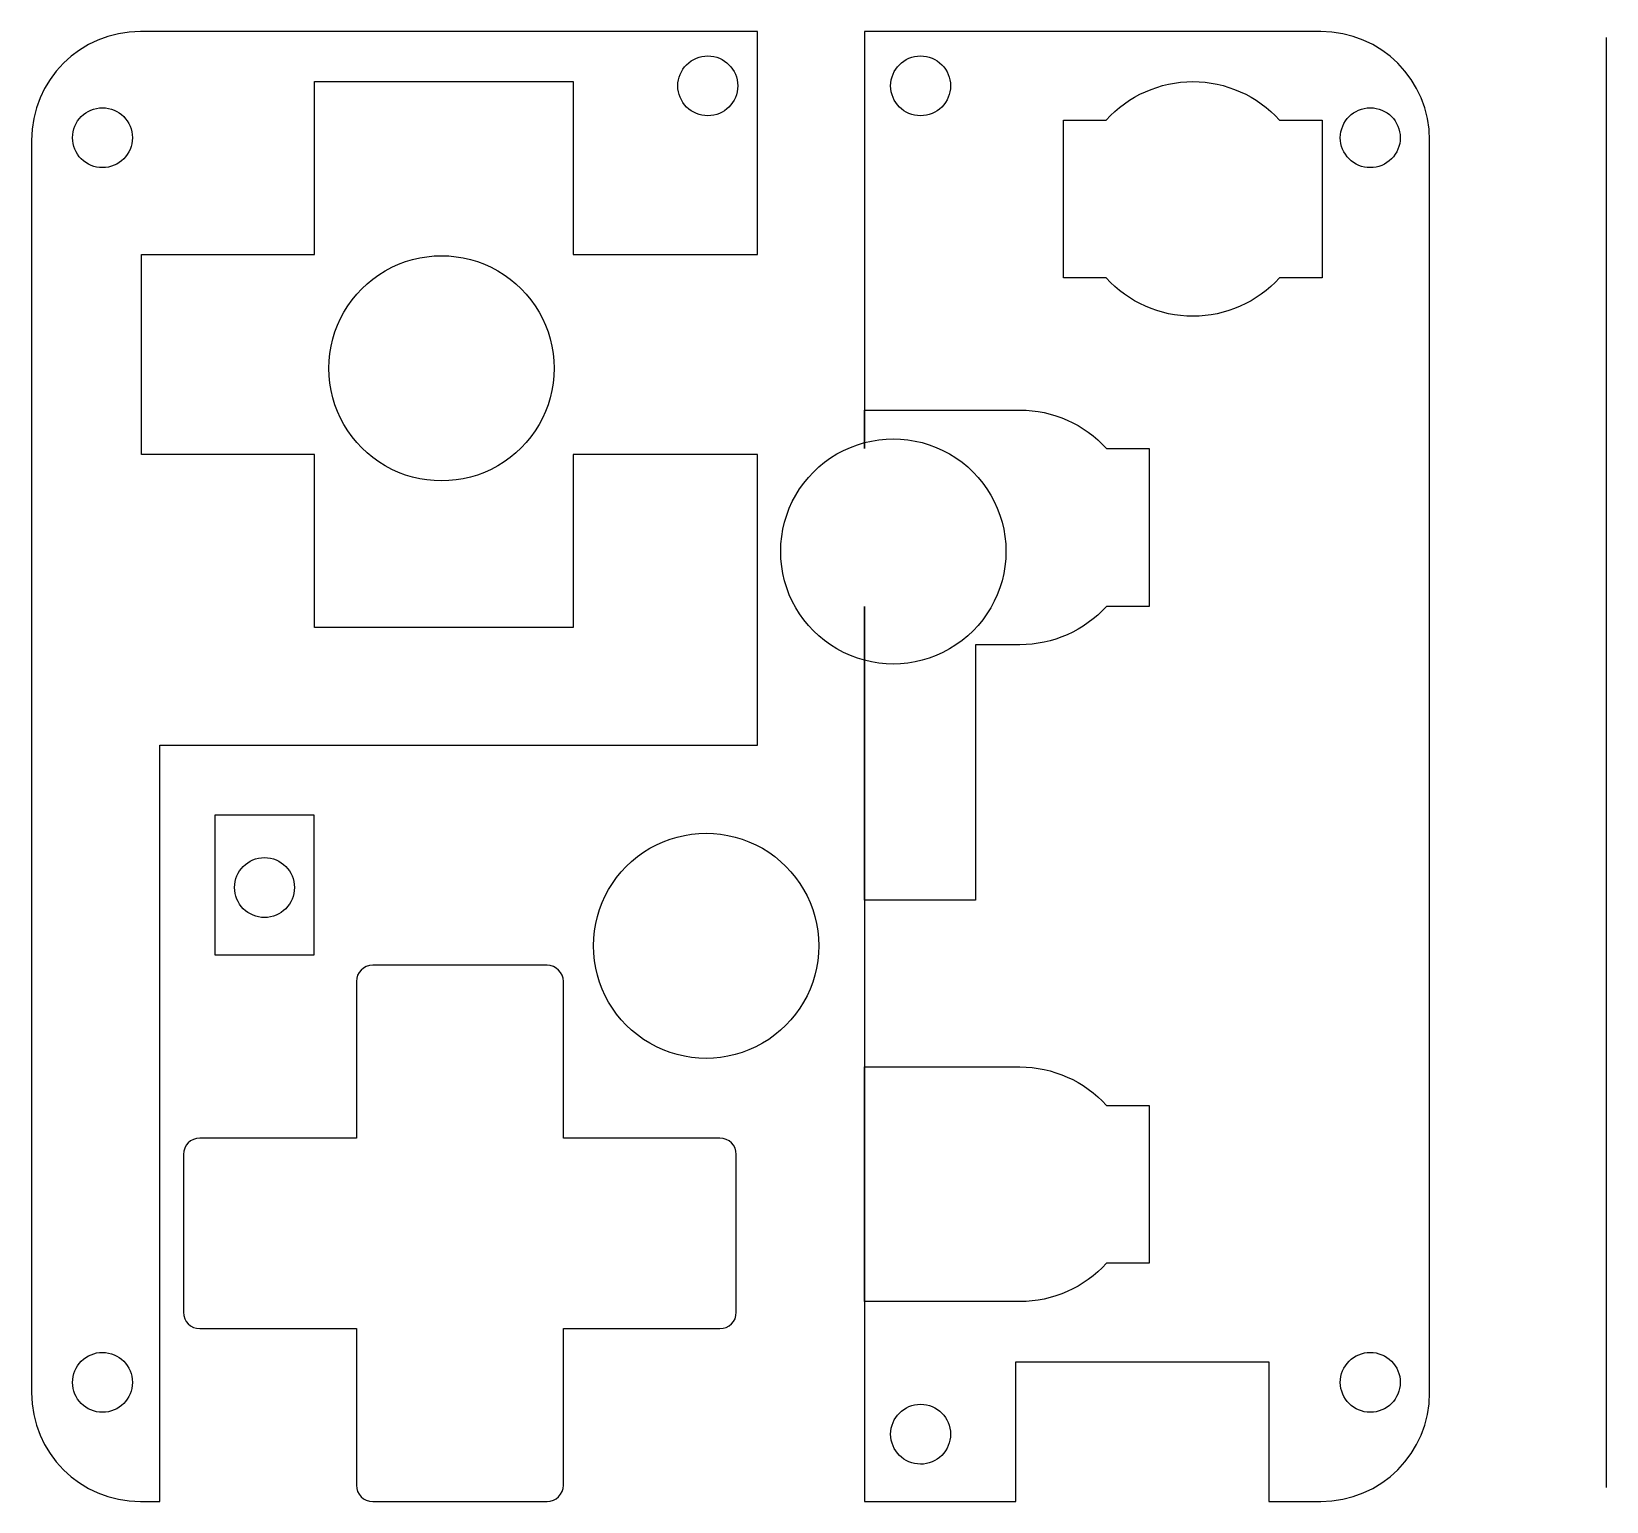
# Model space of a CAD drawing. Extents: x 10 to 67.8, y 10 to 64.
import ezdxf

# ---------------------------------------------------------------- set-up
doc = ezdxf.new("R2010")
doc.units = 0
doc.layers.get('0').update_dxf_attribs({"linetype": 'CONTINUOUS'})

msp = doc.modelspace()

# ---------------------------------------------------------------- linework, layer by layer
at = {"color": 7}
for p, q in [((36.64993, 64.002388), (14.000144, 64.002388)), ((36.64993, 63.502161), (36.64993, 64.002388)), ((40.582959, 64.00239), (40.582959, 63.502162)), ((57.333345, 64.00239), (40.582959, 64.00239)), ((67.827371, 10.513544), (67.827371, 63.778244)), ((34.831433, 63.105283), (34.831433, 63.105283)), ((36.64993, 55.810117), (36.64993, 63.502161)), ((40.582959, 63.502162), (40.582959, 48.684977)), ((42.644335, 63.105288), (42.644335, 63.105288)), ((20.390972, 55.810117), (20.390972, 62.160122)), ((20.390972, 62.160122), (29.891167, 62.160122)), ((29.891167, 62.160122), (29.891167, 55.810117)), ((52.639587, 62.160123), (52.639587, 62.160123)), ((12.606431, 61.199971), (12.606431, 61.199971)), ((47.890009, 54.950227), (47.890009, 60.749875)), ((47.890009, 60.749875), (49.457871, 60.749875)), ((55.821825, 60.749875), (57.389687, 60.749875)), ((57.389687, 60.749875), (57.389687, 54.950227)), ((59.154434, 61.199976), (59.154434, 61.199976)), ((9.999873, 60.002628), (9.999873, 14.002327)), ((61.333098, 14.002338), (61.333098, 60.002633)), ((14.040971, 48.460183), (14.040971, 55.810117)), ((14.040971, 55.810117), (20.390972, 55.810117)), ((29.891167, 55.810117), (36.64993, 55.810117)), ((49.457353, 54.950227), (47.890009, 54.950227)), ((57.389687, 54.950227), (55.820791, 54.950227)), ((40.583312, 48.684977), (40.583312, 50.095225)), ((40.583312, 50.095225), (46.284259, 50.095225)), ((40.582959, 48.684977), (40.583312, 48.684977)), ((49.471647, 48.684977), (51.039509, 48.684977)), ((51.039509, 48.684977), (51.039509, 42.88533)), ((20.390972, 48.460183), (14.040971, 48.460183)), ((20.390972, 42.110182), (20.390972, 48.460183)), ((36.64993, 48.460183), (29.891167, 48.460183)), ((29.891167, 48.460183), (29.891167, 42.110182)), ((36.64993, 37.785377), (36.64993, 48.460183)), ((40.583294, 42.88533), (40.582941, 42.88533)), ((40.582941, 42.88533), (40.582941, 10.502294)), ((40.583294, 32.095292), (40.583294, 42.88533)), ((29.891167, 42.110182), (20.390972, 42.110182)), ((46.28373, 41.475081), (44.664704, 41.475081)), ((44.664704, 41.475081), (44.664704, 32.095292)), ((14.706045, 22.339805), (14.706045, 37.785377)), ((14.706045, 37.785377), (33.006223, 37.785377)), ((33.006223, 37.785377), (36.64993, 37.785377)), ((16.729757, 35.211193), (16.729757, 30.08334)), ((20.373463, 35.211193), (16.729757, 35.211193)), ((20.373463, 30.583052), (20.373463, 35.211193)), ((18.55497, 33.655732), (18.55497, 33.655732)), ((44.664704, 32.095292), (40.583294, 32.095292)), ((16.729757, 30.08334), (20.373463, 30.08334)), ((20.373463, 30.08334), (20.373463, 30.583052)), ((28.927007, 29.702146), (22.52688, 29.702146)), ((21.926917, 29.102182), (21.926917, 23.352145)), ((40.583474, 25.965431), (46.289589, 25.965431)), ((40.583474, 17.345287), (40.583474, 25.965431)), ((49.471824, 24.555183), (51.039686, 24.555183)), ((51.039686, 24.555183), (51.039686, 18.75502)), ((21.926917, 23.352145), (16.176879, 23.352145)), ((35.277008, 23.352145), (29.526971, 23.352145)), ((14.706045, 10.002571), (14.706045, 22.339805)), ((51.039686, 18.75502), (49.471305, 18.75502)), ((46.289589, 17.345287), (40.583474, 17.345287)), ((16.176879, 16.352572), (21.926917, 16.352572)), ((29.526971, 10.602534), (29.526971, 16.352572)), ((12.606431, 15.480274), (12.606431, 15.480274)), ((46.134544, 10.002581), (46.134544, 15.130435)), ((46.134544, 15.130435), (55.434751, 15.130435)), ((55.434751, 15.130435), (55.434751, 10.002581)), ((59.154434, 15.480284), (59.154434, 15.480284)), ((42.644332, 13.574973), (42.644332, 13.574973)), ((40.582941, 10.502294), (40.582941, 10.002581)), ((14.000144, 10.002571), (14.706045, 10.002571)), ((40.582941, 10.002581), (46.134544, 10.002581)), ((55.434751, 10.002581), (57.333345, 10.002581))]:
    msp.add_line(p, q, dxfattribs=at)
at = {"color": 1}
for p, q in [((29.18773, 51.62891), (29.18773, 51.62891)), ((45.77664, 44.901903), (45.77664, 44.901903)), ((38.903469, 30.415469), (38.903469, 30.415469))]:
    msp.add_line(p, q, dxfattribs=at)
at = {"color": 7}
for points in [[(14.000144, 64.002388), (11.784146, 64.002388), (9.999873, 62.218637), (9.999873, 60.002628)], [(61.333098, 60.002633), (61.332925, 62.218638), (59.549209, 64.00239), (57.333345, 64.00239)], [(34.053426, 62.783101), (34.259763, 62.989437), (34.539629, 63.105333), (34.831433, 63.105283)], [(34.831433, 63.105283), (35.438895, 63.105106), (35.931216, 62.612555), (35.931111, 62.005094)], [(41.544661, 62.005095), (41.544554, 62.612557), (42.036874, 63.105108), (42.644335, 63.105288)], [(42.644335, 63.105288), (42.936139, 63.105338), (43.216007, 62.989441), (43.422343, 62.783104)], [(33.731244, 62.005094), (33.731194, 62.296898), (33.84709, 62.576764), (34.053426, 62.783101)], [(43.422343, 62.783104), (43.62868, 62.576767), (43.744575, 62.2969), (43.744524, 62.005095)], [(34.053424, 61.227083), (33.847087, 61.43342), (33.731192, 61.713289), (33.731244, 62.005094)], [(35.931111, 62.005094), (35.93122, 61.39763), (35.438897, 60.905075), (34.831433, 60.904898)], [(42.644335, 60.904903), (42.036874, 60.905082), (41.544554, 61.397634), (41.544661, 62.005095)], [(43.744524, 62.005095), (43.744575, 61.713291), (43.62868, 61.433423), (43.422343, 61.227086)], [(49.457871, 60.749875), (50.273068, 61.646295), (51.427936, 62.158173), (52.639587, 62.160123)], [(52.639587, 62.160123), (53.85142, 62.15832), (55.006505, 61.646429), (55.821825, 60.749875)], [(11.506242, 60.100294), (11.506419, 60.707756), (11.998969, 61.200077), (12.606431, 61.199971)], [(12.606431, 61.199971), (13.213692, 61.199794), (13.705931, 60.707556), (13.706108, 60.100294)], [(34.831433, 60.904898), (34.539628, 60.904847), (34.25976, 61.020745), (34.053424, 61.227083)], [(43.422343, 61.227086), (43.216007, 61.020749), (42.936139, 60.904852), (42.644335, 60.904903)], [(58.054245, 60.100303), (58.054424, 60.707763), (58.546974, 61.200082), (59.154434, 61.199976)], [(59.154434, 61.199976), (59.761895, 61.200084), (60.254447, 60.707764), (60.254626, 60.100303)], [(11.828424, 59.322287), (11.622087, 59.528624), (11.506191, 59.808491), (11.506242, 60.100294)], [(13.706108, 60.100294), (13.706213, 59.492833), (13.213892, 59.000283), (12.606431, 59.000105)], [(58.376426, 59.322294), (58.170089, 59.528631), (58.054194, 59.808498), (58.054245, 60.100303)], [(60.254626, 60.100303), (60.254678, 59.808498), (60.138781, 59.52863), (59.932444, 59.322292)], [(12.606431, 59.000105), (12.314627, 59.000055), (12.03476, 59.115951), (11.828424, 59.322287)], [(59.154434, 59.00011), (58.86263, 59.00006), (58.582762, 59.115957), (58.376426, 59.322294)], [(59.932444, 59.322292), (59.726107, 59.115955), (59.446239, 59.000059), (59.154434, 59.00011)], [(52.639587, 53.539979), (51.427756, 53.541783), (50.272671, 54.053673), (49.457353, 54.950227)], [(55.820791, 54.950227), (55.005714, 54.053938), (53.851059, 53.542072), (52.639587, 53.539979)], [(46.284259, 50.095225), (46.285976, 50.095226), (46.287693, 50.095226), (46.28941, 50.095225)], [(46.28941, 50.095225), (47.501242, 50.093422), (48.656328, 49.581531), (49.471647, 48.684977)], [(49.471647, 42.88533), (48.656328, 41.988775), (47.501242, 41.476885), (46.28941, 41.475081)], [(51.039509, 42.88533), (51.039509, 42.88533), (49.471647, 42.88533), (49.471647, 42.88533)], [(46.28941, 41.475081), (46.287516, 41.47508), (46.285623, 41.47508), (46.28373, 41.475081)], [(17.454778, 32.556058), (17.454957, 33.163519), (17.947509, 33.655839), (18.55497, 33.655732)], [(18.55497, 33.655732), (19.162229, 33.655552), (19.654465, 33.163317), (19.654644, 32.556058)], [(17.77696, 31.778048), (17.570623, 31.984385), (17.454727, 32.264253), (17.454778, 32.556058)], [(19.654644, 32.556058), (19.654751, 31.948596), (19.162432, 31.456045), (18.55497, 31.455866)], [(18.55497, 31.455866), (18.263166, 31.455814), (17.983297, 31.57171), (17.77696, 31.778048)], [(22.52688, 29.702146), (22.195583, 29.702017), (21.927046, 29.433479), (21.926917, 29.102182)], [(29.526971, 29.102182), (29.526842, 29.433479), (29.258304, 29.702017), (28.927007, 29.702146)], [(29.526971, 23.352145), (29.526971, 23.352145), (29.526971, 29.102182), (29.526971, 29.102182)], [(46.289589, 25.965431), (47.501421, 25.963627), (48.656505, 25.451736), (49.471824, 24.555183)], [(16.176879, 23.352145), (15.845582, 23.352016), (15.577045, 23.083479), (15.576916, 22.752182)], [(35.876971, 22.752182), (35.876842, 23.083479), (35.608305, 23.352016), (35.277008, 23.352145)], [(15.576916, 22.752182), (15.576916, 22.752182), (15.576916, 16.952535), (15.576916, 16.952535)], [(35.876971, 16.952535), (35.876971, 16.952535), (35.876971, 22.752182), (35.876971, 22.752182)], [(49.471305, 18.75502), (48.656017, 17.858791), (47.501161, 17.347105), (46.289589, 17.345287)], [(15.576916, 16.952535), (15.577045, 16.621238), (15.845582, 16.3527), (16.176879, 16.352572)], [(35.277008, 16.352572), (35.608305, 16.3527), (35.876842, 16.621238), (35.876971, 16.952535)], [(21.926917, 16.352572), (21.926917, 16.352572), (21.926917, 10.602534), (21.926917, 10.602534)], [(29.526971, 16.352572), (29.526971, 16.352572), (35.277008, 16.352572), (35.277008, 16.352572)], [(11.506242, 14.380085), (11.506191, 14.671889), (11.622087, 14.951755), (11.828424, 15.158092)], [(11.828424, 15.158092), (12.03476, 15.364428), (12.314627, 15.480324), (12.606431, 15.480274)], [(12.606431, 15.480274), (13.213892, 15.480096), (13.706213, 14.987546), (13.706108, 14.380085)], [(58.054245, 14.380095), (58.054195, 14.671899), (58.170091, 14.951766), (58.376427, 15.158102)], [(58.376427, 15.158102), (58.582764, 15.364439), (58.86263, 15.480335), (59.154434, 15.480284)], [(59.154434, 15.480284), (59.446238, 15.480336), (59.726106, 15.36444), (59.932443, 15.158103)], [(59.932443, 15.158103), (60.13878, 14.951767), (60.254677, 14.6719), (60.254626, 14.380095)], [(9.999873, 14.002327), (9.999873, 11.786332), (11.78416, 10.002571), (14.000144, 10.002571)], [(12.606431, 13.280408), (11.998969, 13.280302), (11.506419, 13.772624), (11.506242, 14.380085)], [(13.706108, 14.380085), (13.705931, 13.772823), (13.213692, 13.280585), (12.606431, 13.280408)], [(57.333345, 10.002581), (59.54934, 10.002581), (61.333098, 11.786336), (61.333098, 14.002338)], [(59.154434, 13.280418), (58.546973, 13.280313), (58.054422, 13.772634), (58.054245, 14.380095)], [(60.254626, 14.380095), (60.254449, 13.772633), (59.761897, 13.280311), (59.154434, 13.280418)], [(41.544658, 12.475299), (41.544837, 13.082558), (42.037073, 13.574794), (42.644332, 13.574973)], [(42.644332, 13.574973), (43.251791, 13.575078), (43.744341, 13.082759), (43.74452, 12.475299)], [(42.644332, 11.375107), (42.03687, 11.375286), (41.544551, 11.867838), (41.544658, 12.475299)], [(43.74452, 12.475299), (43.744572, 12.183495), (43.628676, 11.903627), (43.42234, 11.69729)], [(43.42234, 11.69729), (43.216003, 11.490953), (42.936136, 11.375056), (42.644332, 11.375107)], [(21.926917, 10.602534), (21.927046, 10.271237), (22.195583, 10.0027), (22.52688, 10.002571)], [(28.927007, 10.002571), (29.258304, 10.0027), (29.526842, 10.271237), (29.526971, 10.602534)], [(22.52688, 10.002571), (22.52688, 10.002571), (28.927007, 10.002571), (28.927007, 10.002571)]]:
    msp.add_open_spline(points, degree=3, dxfattribs=at)
at = {"color": 1}
for points in [[(22.985229, 55.209917), (24.264603, 55.948562), (25.840856, 55.948562), (27.12023, 55.209917)], [(20.917729, 51.62891), (20.917729, 53.1062), (21.705856, 54.471272), (22.985229, 55.209917)], [(27.12023, 55.209917), (28.399603, 54.471272), (29.18773, 53.1062), (29.18773, 51.62891)], [(22.985229, 48.047903), (21.705856, 48.786548), (20.917729, 50.15162), (20.917729, 51.62891)], [(29.18773, 51.62891), (29.18773, 50.15162), (28.399603, 48.786548), (27.12023, 48.047903)], [(39.57414, 48.48291), (40.853513, 49.221555), (42.429766, 49.221555), (43.70914, 48.48291)], [(27.12023, 48.047903), (25.840856, 47.309258), (24.264603, 47.309258), (22.985229, 48.047903)], [(37.50664, 44.901903), (37.50664, 46.379193), (38.294766, 47.744265), (39.57414, 48.48291)], [(43.70914, 48.48291), (44.988513, 47.744265), (45.77664, 46.379193), (45.77664, 44.901903)], [(39.57414, 41.320896), (38.294766, 42.059541), (37.50664, 43.424613), (37.50664, 44.901903)], [(45.77664, 44.901903), (45.77664, 43.424613), (44.988513, 42.059541), (43.70914, 41.320896)], [(43.70914, 41.320896), (42.429766, 40.582251), (40.853513, 40.582251), (39.57414, 41.320896)], [(32.700968, 33.996476), (33.980342, 34.735121), (35.556595, 34.735121), (36.835968, 33.996476)], [(30.633468, 30.415469), (30.633468, 31.892759), (31.421595, 33.257831), (32.700968, 33.996476)], [(36.835968, 33.996476), (38.115342, 33.257831), (38.903469, 31.892759), (38.903469, 30.415469)], [(32.700968, 26.834462), (31.421595, 27.573107), (30.633468, 28.938179), (30.633468, 30.415469)], [(38.903469, 30.415469), (38.903469, 28.938179), (38.115342, 27.573107), (36.835968, 26.834462)], [(36.835968, 26.834462), (35.556595, 26.095817), (33.980342, 26.095817), (32.700968, 26.834462)]]:
    msp.add_open_spline(points, degree=3, dxfattribs=at)

doc.saveas('drawing.dxf')
